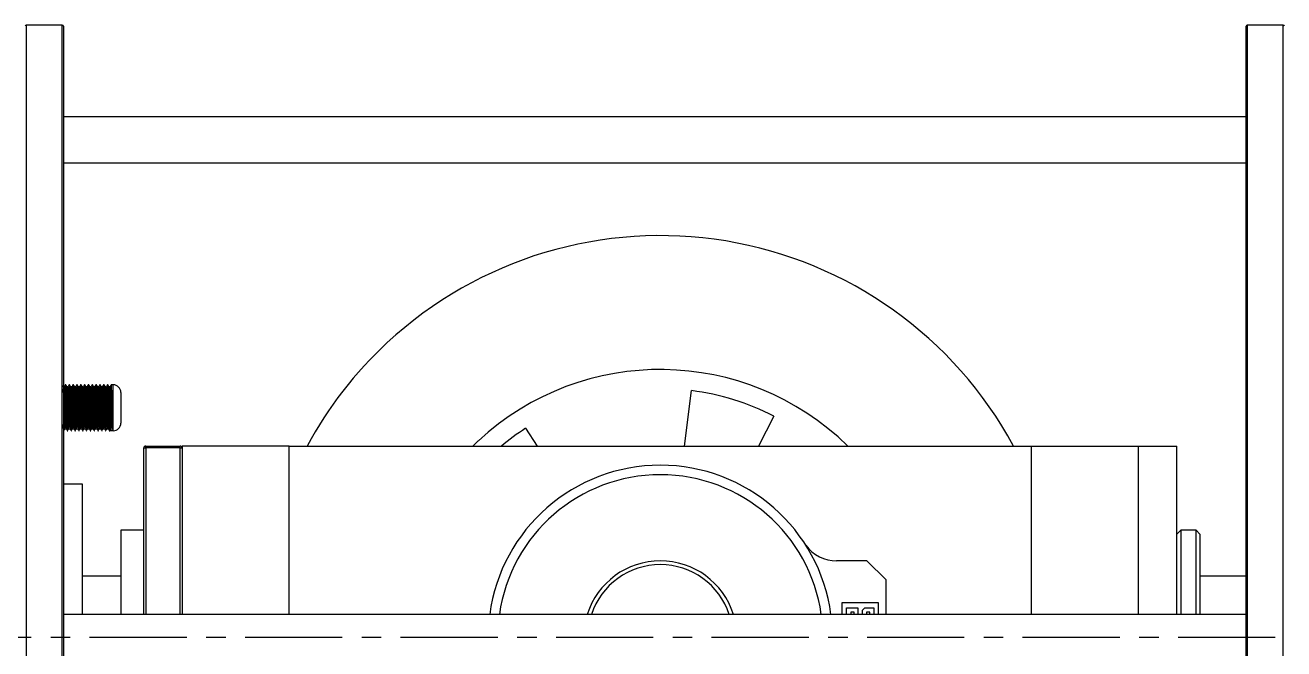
# Model space of a CAD drawing. Header units: millimetres. Extents: x -473 to 6267, y 319 to 3284.
# Drawn here: x 583.3 to 747.8, y 2636.5 to 2718 of the extents above; entities that cross this region are included whole.
import ezdxf

# ---------------------------------------------------------------- set-up
doc = ezdxf.new("R2010")
doc.units = ezdxf.units.MM
doc.linetypes.add('CENTERX2', pattern=[20.32, 12.7, -2.54, 2.54, -2.54])
doc.layers.add('3mm', color=7, linetype='Continuous', lineweight=30)
doc.layers.add('中心线层', color=1, linetype='CENTERX2', lineweight=25)

msp = doc.modelspace()

# ---------------------------------------------------------------- linework, layer by layer
at = {"layer": '3mm', "lineweight": 30}
for p, q in [((588.168, 2717.981), (583.468, 2717.981)), ((583.468, 2717.981), (583.468, 2557.981)), ((588.168, 2557.981), (588.168, 2717.981)), ((588.318, 2717.831), (588.318, 2558.131)), ((742.868, 2694.443), (742.868, 2717.831)), ((747.718, 2717.981), (743.018, 2717.981)), ((743.018, 2717.981), (743.018, 2694.549)), ((747.718, 2694.549), (747.718, 2717.981)), ((742.868, 2705.983), (588.318, 2705.983)), ((588.318, 2699.983), (742.868, 2699.983)), ((742.868, 2558.131), (742.868, 2694.443)), ((743.018, 2694.549), (743.018, 2557.981)), ((747.718, 2557.981), (747.718, 2694.549)), ((588.409, 2670.71), (588.286, 2670.71)), ((588.628, 2670.981), (588.565, 2670.981)), ((588.909, 2670.71), (588.786, 2670.71)), ((589.128, 2670.981), (589.065, 2670.981)), ((589.409, 2670.71), (589.286, 2670.71)), ((589.628, 2670.981), (589.565, 2670.981)), ((589.909, 2670.71), (589.786, 2670.71)), ((590.128, 2670.981), (590.065, 2670.981)), ((590.409, 2670.71), (590.286, 2670.71)), ((590.628, 2670.981), (590.565, 2670.981)), ((590.909, 2670.71), (590.786, 2670.71)), ((591.128, 2670.981), (591.065, 2670.981)), ((591.409, 2670.71), (591.286, 2670.71)), ((591.628, 2670.981), (591.565, 2670.981)), ((591.909, 2670.71), (591.786, 2670.71)), ((592.128, 2670.981), (592.065, 2670.981)), ((592.409, 2670.71), (592.286, 2670.71)), ((592.628, 2670.981), (592.565, 2670.981)), ((592.909, 2670.71), (592.786, 2670.71)), ((593.128, 2670.981), (593.065, 2670.981)), ((593.409, 2670.71), (593.286, 2670.71)), ((593.628, 2670.981), (593.565, 2670.981)), ((593.909, 2670.71), (593.786, 2670.71)), ((594.128, 2670.981), (594.065, 2670.981)), ((594.409, 2670.71), (594.286, 2670.71)), ((594.818, 2670.981), (594.565, 2670.981)), ((594.818, 2664.981), (594.818, 2670.981)), ((595.818, 2669.981), (595.818, 2665.981)), ((669.473, 2662.981), (670.387, 2670.225)), ((681.17, 2666.888), (679.162, 2662.981)), ((588.318, 2664.981), (588.378, 2664.981)), ((588.532, 2665.252), (588.657, 2665.252)), ((588.815, 2664.981), (588.878, 2664.981)), ((589.032, 2665.252), (589.157, 2665.252)), ((589.315, 2664.981), (589.378, 2664.981)), ((589.532, 2665.252), (589.657, 2665.252)), ((589.815, 2664.981), (589.878, 2664.981)), ((590.032, 2665.252), (590.157, 2665.252)), ((590.315, 2664.981), (590.378, 2664.981)), ((590.532, 2665.252), (590.657, 2665.252)), ((590.815, 2664.981), (590.878, 2664.981)), ((591.032, 2665.252), (591.157, 2665.252)), ((591.315, 2664.981), (591.378, 2664.981)), ((591.532, 2665.252), (591.657, 2665.252)), ((591.815, 2664.981), (591.878, 2664.981)), ((592.032, 2665.252), (592.157, 2665.252)), ((592.315, 2664.981), (592.378, 2664.981)), ((592.532, 2665.252), (592.657, 2665.252)), ((592.815, 2664.981), (592.878, 2664.981)), ((593.032, 2665.252), (593.157, 2665.252)), ((593.315, 2664.981), (593.378, 2664.981)), ((593.532, 2665.252), (593.657, 2665.252)), ((593.815, 2664.981), (593.878, 2664.981)), ((594.032, 2665.252), (594.157, 2665.252)), ((594.315, 2664.981), (594.378, 2664.981)), ((594.38, 2664.982), (594.536, 2665.253)), ((594.818, 2664.982), (594.38, 2664.982)), ((594.532, 2665.252), (594.657, 2665.252)), ((594.818, 2664.982), (594.818, 2664.981)), ((648.709, 2665.297), (650.202, 2662.981)), ((599.068, 2662.731), (599.068, 2662.981)), ((599.068, 2662.981), (603.568, 2662.981)), ((603.568, 2662.731), (603.568, 2662.981)), ((603.818, 2662.981), (603.818, 2662.731)), ((617.818, 2662.981), (603.818, 2662.981)), ((617.818, 2640.978), (617.818, 2662.981)), ((617.818, 2662.981), (714.818, 2662.981)), ((642.534, 2663.658), (641.823, 2662.981)), ((714.818, 2640.978), (714.818, 2662.981)), ((714.818, 2662.981), (728.818, 2662.981)), ((728.818, 2640.978), (728.818, 2662.981)), ((728.818, 2662.981), (733.818, 2662.981)), ((733.818, 2640.978), (733.818, 2662.981)), ((598.818, 2640.978), (598.818, 2662.731)), ((598.818, 2662.731), (599.068, 2662.731)), ((603.568, 2662.731), (599.068, 2662.731)), ((599.068, 2662.731), (599.068, 2640.978)), ((603.568, 2662.731), (603.818, 2662.731)), ((603.568, 2640.978), (603.568, 2662.731)), ((603.818, 2662.731), (603.818, 2640.978)), ((590.818, 2657.981), (588.318, 2657.981)), ((590.818, 2652.123), (590.818, 2657.981)), ((590.818, 2640.983), (590.818, 2652.123)), ((598.818, 2651.981), (595.818, 2651.981)), ((595.818, 2651.981), (595.818, 2640.983)), ((734.318, 2651.981), (733.818, 2651.481)), ((736.318, 2651.981), (734.318, 2651.981)), ((734.318, 2651.981), (734.318, 2640.978)), ((736.818, 2651.481), (736.318, 2651.981)), ((736.318, 2640.978), (736.318, 2651.981)), ((736.818, 2651.481), (736.818, 2640.978)), ((693.318, 2647.981), (689.355, 2647.981)), ((695.818, 2645.481), (693.318, 2647.981)), ((595.818, 2645.981), (590.818, 2645.981)), ((695.818, 2640.978), (695.818, 2645.481)), ((742.868, 2645.981), (736.818, 2645.981)), ((690.029, 2642.481), (690.029, 2640.978)), ((694.829, 2642.481), (690.029, 2642.481)), ((690.629, 2641.856), (692.129, 2641.856)), ((690.629, 2640.978), (690.629, 2641.856)), ((692.129, 2641.856), (692.129, 2640.978)), ((692.729, 2641.531), (693.054, 2641.856)), ((692.729, 2640.978), (692.729, 2641.531)), ((693.054, 2641.856), (694.229, 2641.856)), ((694.229, 2641.856), (694.229, 2640.978)), ((694.829, 2640.978), (694.829, 2642.481)), ((742.868, 2640.978), (588.318, 2640.978)), ((691.63, 2641.256), (691.205, 2641.256)), ((691.205, 2641.256), (691.205, 2640.978)), ((691.63, 2640.978), (691.63, 2641.256)), ((693.28, 2641.256), (693.28, 2640.978)), ((693.705, 2641.256), (693.28, 2641.256)), ((693.705, 2640.978), (693.705, 2641.256))]:
    msp.add_line(p, q, dxfattribs=at)
for centre, radius, start, end in [((583.468, 2717.831), 0.15, 90, 180), ((588.168, 2717.831), 0.15, 0, 90), ((743.018, 2717.831), 0.15, 90, 180), ((747.718, 2717.831), 0.15, 0, 90), ((666.318, 2637.981), 52.5, 28.43689, 132.80659), ((666.318, 2637.981), 52.5, 132.80659, 151.56311), ((666.318, 2637.981), 35, 45.58469, 132.80659), ((594.818, 2669.981), 1, 0, 90), ((666.318, 2637.981), 32.5, 62.80659, 82.80659), ((594.818, 2665.981), 1, 270, 0), ((666.318, 2637.981), 32.5, 122.80659, 129.71514), ((599.068, 2662.731), 0.25, 90, 180), ((603.568, 2662.731), 0.25, 0, 90), ((666.318, 2637.981), 22.5, 7.65583, 172.34417), ((666.318, 2637.981), 21.25, 8.10912, 171.89088), ((689.355, 2652.981), 5, 216.34774, 270), ((666.318, 2637.981), 10, 17.44259, 162.55741), ((666.318, 2637.981), 9.5, 18.3926, 161.6074)]:
    msp.add_arc(centre, radius, start, end, dxfattribs=at)
for points, knots in [([(588.288, 2670.707), (588.262, 2670.752), (588.209, 2670.842), (588.157, 2670.933), (588.131, 2670.978)], [0, 0, 0, 0, 0.49998197, 1, 1, 1, 1]), ([(588.532, 2665.279), (588.523, 2665.307), (588.504, 2665.366), (588.474, 2665.947), (588.443, 2666.827), (588.411, 2667.895), (588.38, 2668.967), (588.349, 2669.916), (588.328, 2670.284), (588.318, 2670.469)], [0, 0, 0, 0, 0.12359286, 0.26966072, 0.41572857, 0.56179643, 0.70786429, 0.85393214, 1, 1, 1, 1]), ([(588.562, 2670.978), (588.536, 2670.933), (588.484, 2670.842), (588.431, 2670.752), (588.405, 2670.707)], [0, 0, 0, 0, 0.5000186, 1, 1, 1, 1]), ([(588.643, 2665.354), (588.639, 2665.371), (588.624, 2665.43), (588.599, 2665.955), (588.568, 2666.825), (588.536, 2667.895), (588.505, 2668.969), (588.474, 2669.906), (588.443, 2670.505), (588.421, 2670.768), (588.41, 2670.7), (588.409, 2670.695)], [0, 0, 0, 0, 0.0560727, 0.1894379, 0.3228032, 0.4561684, 0.5895336, 0.7228988, 0.856264, 0.9896292, 1, 1, 1, 1]), ([(588.8, 2665.093), (588.795, 2665.112), (588.78, 2665.176), (588.755, 2665.754), (588.724, 2666.71), (588.693, 2667.887), (588.661, 2669.068), (588.63, 2670.095), (588.599, 2670.761), (588.576, 2671.046), (588.564, 2670.956), (588.562, 2670.942)], [0, 0, 0, 0, 0.0557844, 0.1870481, 0.3183117, 0.4495754, 0.580839, 0.7121027, 0.8433663, 0.97463, 1, 1, 1, 1]), ([(588.878, 2664.997), (588.868, 2665.029), (588.848, 2665.094), (588.818, 2665.744), (588.786, 2666.713), (588.755, 2667.886), (588.724, 2669.067), (588.693, 2670.097), (588.661, 2670.756), (588.64, 2671.044), (588.629, 2670.969), (588.628, 2670.964)], [0, 0, 0, 0, 0.1152252, 0.2402252, 0.3652252, 0.4902252, 0.6152252, 0.7402252, 0.8652252, 0.9902252, 1, 1, 1, 1]), ([(588.788, 2670.707), (588.762, 2670.752), (588.709, 2670.842), (588.657, 2670.933), (588.631, 2670.978)], [0, 0, 0, 0, 0.49998197, 1, 1, 1, 1]), ([(589.032, 2665.279), (589.023, 2665.307), (589.004, 2665.366), (588.974, 2665.947), (588.943, 2666.827), (588.911, 2667.894), (588.88, 2668.973), (588.849, 2669.893), (588.818, 2670.546), (588.798, 2670.65), (588.787, 2670.7)], [0, 0, 0, 0, 0.10831362, 0.23632376, 0.36433389, 0.49234403, 0.62035416, 0.7483643, 0.87637444, 1, 1, 1, 1]), ([(589.062, 2670.978), (589.036, 2670.933), (588.984, 2670.842), (588.931, 2670.752), (588.905, 2670.707)], [0, 0, 0, 0, 0.5000186, 1, 1, 1, 1]), ([(589.143, 2665.354), (589.139, 2665.371), (589.124, 2665.43), (589.099, 2665.955), (589.068, 2666.825), (589.036, 2667.895), (589.005, 2668.969), (588.974, 2669.906), (588.943, 2670.505), (588.921, 2670.768), (588.91, 2670.7), (588.909, 2670.695)], [0, 0, 0, 0, 0.0560727, 0.1894379, 0.3228032, 0.4561684, 0.5895336, 0.7228988, 0.856264, 0.9896292, 1, 1, 1, 1]), ([(589.3, 2665.093), (589.295, 2665.112), (589.28, 2665.176), (589.255, 2665.754), (589.224, 2666.71), (589.193, 2667.887), (589.161, 2669.068), (589.13, 2670.095), (589.099, 2670.761), (589.076, 2671.046), (589.064, 2670.956), (589.062, 2670.942)], [0, 0, 0, 0, 0.0557844, 0.1870481, 0.3183117, 0.4495754, 0.580839, 0.7121027, 0.8433663, 0.97463, 1, 1, 1, 1]), ([(589.378, 2664.997), (589.368, 2665.029), (589.348, 2665.094), (589.318, 2665.744), (589.286, 2666.713), (589.255, 2667.886), (589.224, 2669.067), (589.193, 2670.097), (589.161, 2670.756), (589.14, 2671.044), (589.129, 2670.969), (589.128, 2670.964)], [0, 0, 0, 0, 0.1152252, 0.2402252, 0.3652252, 0.4902252, 0.6152252, 0.7402252, 0.8652252, 0.9902252, 1, 1, 1, 1]), ([(589.288, 2670.707), (589.262, 2670.752), (589.209, 2670.842), (589.157, 2670.933), (589.131, 2670.978)], [0, 0, 0, 0, 0.499982, 1, 1, 1, 1]), ([(589.532, 2665.279), (589.523, 2665.307), (589.504, 2665.366), (589.474, 2665.947), (589.443, 2666.827), (589.411, 2667.894), (589.38, 2668.973), (589.349, 2669.893), (589.318, 2670.546), (589.298, 2670.65), (589.287, 2670.7)], [0, 0, 0, 0, 0.10831362, 0.23632376, 0.36433389, 0.49234403, 0.62035416, 0.7483643, 0.87637444, 1, 1, 1, 1]), ([(589.562, 2670.978), (589.536, 2670.933), (589.484, 2670.842), (589.431, 2670.752), (589.405, 2670.707)], [0, 0, 0, 0, 0.5000186, 1, 1, 1, 1]), ([(589.643, 2665.354), (589.639, 2665.371), (589.624, 2665.43), (589.599, 2665.955), (589.568, 2666.825), (589.536, 2667.895), (589.505, 2668.969), (589.474, 2669.906), (589.443, 2670.505), (589.421, 2670.768), (589.41, 2670.7), (589.409, 2670.695)], [0, 0, 0, 0, 0.0560727, 0.1894379, 0.3228032, 0.4561684, 0.5895336, 0.7228988, 0.856264, 0.9896292, 1, 1, 1, 1]), ([(589.8, 2665.093), (589.795, 2665.112), (589.78, 2665.176), (589.755, 2665.754), (589.724, 2666.71), (589.693, 2667.887), (589.661, 2669.068), (589.63, 2670.095), (589.599, 2670.761), (589.576, 2671.046), (589.564, 2670.956), (589.562, 2670.942)], [0, 0, 0, 0, 0.0557844, 0.1870481, 0.3183117, 0.4495754, 0.580839, 0.7121027, 0.8433663, 0.97463, 1, 1, 1, 1]), ([(589.878, 2664.997), (589.868, 2665.029), (589.848, 2665.094), (589.818, 2665.744), (589.786, 2666.713), (589.755, 2667.886), (589.724, 2669.067), (589.693, 2670.097), (589.661, 2670.756), (589.64, 2671.044), (589.629, 2670.969), (589.628, 2670.964)], [0, 0, 0, 0, 0.1152252, 0.2402252, 0.3652252, 0.4902252, 0.6152252, 0.7402252, 0.8652252, 0.9902252, 1, 1, 1, 1]), ([(589.788, 2670.707), (589.762, 2670.752), (589.709, 2670.842), (589.657, 2670.933), (589.631, 2670.978)], [0, 0, 0, 0, 0.499982, 1, 1, 1, 1]), ([(590.032, 2665.279), (590.023, 2665.307), (590.004, 2665.366), (589.974, 2665.947), (589.943, 2666.827), (589.911, 2667.894), (589.88, 2668.973), (589.849, 2669.893), (589.818, 2670.546), (589.798, 2670.65), (589.787, 2670.7)], [0, 0, 0, 0, 0.1083136, 0.2363238, 0.3643339, 0.492344, 0.6203542, 0.7483643, 0.8763744, 1, 1, 1, 1]), ([(590.062, 2670.978), (590.036, 2670.933), (589.984, 2670.842), (589.931, 2670.752), (589.905, 2670.707)], [0, 0, 0, 0, 0.5000186, 1, 1, 1, 1]), ([(590.143, 2665.354), (590.139, 2665.371), (590.124, 2665.43), (590.099, 2665.955), (590.068, 2666.825), (590.036, 2667.895), (590.005, 2668.969), (589.974, 2669.906), (589.943, 2670.505), (589.921, 2670.768), (589.91, 2670.7), (589.909, 2670.695)], [0, 0, 0, 0, 0.0560727, 0.1894379, 0.3228032, 0.4561684, 0.5895336, 0.7228988, 0.856264, 0.9896292, 1, 1, 1, 1]), ([(590.3, 2665.093), (590.295, 2665.112), (590.28, 2665.176), (590.255, 2665.754), (590.224, 2666.71), (590.193, 2667.887), (590.161, 2669.068), (590.13, 2670.095), (590.099, 2670.761), (590.076, 2671.046), (590.064, 2670.956), (590.062, 2670.942)], [0, 0, 0, 0, 0.0557844, 0.1870481, 0.3183117, 0.4495754, 0.580839, 0.7121027, 0.8433663, 0.97463, 1, 1, 1, 1]), ([(590.378, 2664.997), (590.368, 2665.029), (590.348, 2665.094), (590.318, 2665.744), (590.286, 2666.713), (590.255, 2667.886), (590.224, 2669.067), (590.193, 2670.097), (590.161, 2670.756), (590.14, 2671.044), (590.129, 2670.969), (590.128, 2670.964)], [0, 0, 0, 0, 0.1152252, 0.2402252, 0.3652252, 0.4902252, 0.6152252, 0.7402252, 0.8652252, 0.9902252, 1, 1, 1, 1]), ([(590.288, 2670.707), (590.262, 2670.752), (590.209, 2670.842), (590.157, 2670.933), (590.131, 2670.978)], [0, 0, 0, 0, 0.499982, 1, 1, 1, 1]), ([(590.532, 2665.279), (590.523, 2665.307), (590.504, 2665.366), (590.474, 2665.947), (590.443, 2666.827), (590.411, 2667.894), (590.38, 2668.973), (590.349, 2669.893), (590.318, 2670.546), (590.298, 2670.65), (590.287, 2670.7)], [0, 0, 0, 0, 0.10831362, 0.23632376, 0.36433389, 0.49234403, 0.62035416, 0.7483643, 0.87637444, 1, 1, 1, 1]), ([(590.562, 2670.978), (590.536, 2670.933), (590.484, 2670.842), (590.431, 2670.752), (590.405, 2670.707)], [0, 0, 0, 0, 0.5000186, 1, 1, 1, 1]), ([(590.643, 2665.354), (590.639, 2665.371), (590.624, 2665.43), (590.599, 2665.955), (590.568, 2666.825), (590.536, 2667.895), (590.505, 2668.969), (590.474, 2669.906), (590.443, 2670.505), (590.421, 2670.768), (590.41, 2670.7), (590.409, 2670.695)], [0, 0, 0, 0, 0.0560727, 0.1894379, 0.3228032, 0.4561684, 0.5895336, 0.7228988, 0.856264, 0.9896292, 1, 1, 1, 1]), ([(590.8, 2665.093), (590.795, 2665.112), (590.78, 2665.176), (590.755, 2665.754), (590.724, 2666.71), (590.693, 2667.887), (590.661, 2669.068), (590.63, 2670.095), (590.599, 2670.761), (590.576, 2671.046), (590.564, 2670.956), (590.562, 2670.942)], [0, 0, 0, 0, 0.0557844, 0.1870481, 0.3183117, 0.4495754, 0.580839, 0.7121027, 0.8433663, 0.97463, 1, 1, 1, 1]), ([(590.878, 2664.997), (590.868, 2665.029), (590.848, 2665.094), (590.818, 2665.744), (590.786, 2666.713), (590.755, 2667.886), (590.724, 2669.067), (590.693, 2670.097), (590.661, 2670.756), (590.64, 2671.044), (590.629, 2670.969), (590.628, 2670.964)], [0, 0, 0, 0, 0.1152252, 0.2402252, 0.3652252, 0.4902252, 0.6152252, 0.7402252, 0.8652252, 0.9902252, 1, 1, 1, 1]), ([(590.788, 2670.707), (590.762, 2670.752), (590.709, 2670.842), (590.657, 2670.933), (590.631, 2670.978)], [0, 0, 0, 0, 0.499982, 1, 1, 1, 1]), ([(591.032, 2665.279), (591.023, 2665.307), (591.004, 2665.366), (590.974, 2665.947), (590.943, 2666.827), (590.911, 2667.894), (590.88, 2668.973), (590.849, 2669.893), (590.818, 2670.546), (590.798, 2670.65), (590.787, 2670.7)], [0, 0, 0, 0, 0.10831362, 0.23632376, 0.36433389, 0.49234403, 0.62035416, 0.7483643, 0.87637444, 1, 1, 1, 1]), ([(591.062, 2670.978), (591.036, 2670.933), (590.984, 2670.842), (590.931, 2670.752), (590.905, 2670.707)], [0, 0, 0, 0, 0.5000186, 1, 1, 1, 1]), ([(591.143, 2665.354), (591.139, 2665.371), (591.124, 2665.43), (591.099, 2665.955), (591.068, 2666.825), (591.036, 2667.895), (591.005, 2668.969), (590.974, 2669.906), (590.943, 2670.505), (590.921, 2670.768), (590.91, 2670.7), (590.909, 2670.695)], [0, 0, 0, 0, 0.0560727, 0.1894379, 0.3228032, 0.4561684, 0.5895336, 0.7228988, 0.856264, 0.9896292, 1, 1, 1, 1]), ([(591.3, 2665.093), (591.295, 2665.112), (591.28, 2665.176), (591.255, 2665.754), (591.224, 2666.71), (591.193, 2667.887), (591.161, 2669.068), (591.13, 2670.095), (591.099, 2670.761), (591.076, 2671.046), (591.064, 2670.956), (591.062, 2670.942)], [0, 0, 0, 0, 0.0557844, 0.1870481, 0.3183117, 0.4495754, 0.580839, 0.7121027, 0.8433663, 0.97463, 1, 1, 1, 1]), ([(591.378, 2664.997), (591.368, 2665.029), (591.348, 2665.094), (591.318, 2665.744), (591.286, 2666.713), (591.255, 2667.886), (591.224, 2669.067), (591.193, 2670.097), (591.161, 2670.756), (591.14, 2671.044), (591.129, 2670.969), (591.128, 2670.964)], [0, 0, 0, 0, 0.1152252, 0.2402252, 0.3652252, 0.4902252, 0.6152252, 0.7402252, 0.8652252, 0.9902252, 1, 1, 1, 1]), ([(591.288, 2670.707), (591.262, 2670.752), (591.209, 2670.842), (591.157, 2670.933), (591.131, 2670.978)], [0, 0, 0, 0, 0.499982, 1, 1, 1, 1]), ([(591.532, 2665.279), (591.523, 2665.307), (591.504, 2665.366), (591.474, 2665.947), (591.443, 2666.827), (591.411, 2667.894), (591.38, 2668.973), (591.349, 2669.893), (591.318, 2670.546), (591.298, 2670.65), (591.287, 2670.7)], [0, 0, 0, 0, 0.10831362, 0.23632376, 0.36433389, 0.49234403, 0.62035416, 0.7483643, 0.87637444, 1, 1, 1, 1]), ([(591.562, 2670.978), (591.536, 2670.933), (591.484, 2670.842), (591.431, 2670.752), (591.405, 2670.707)], [0, 0, 0, 0, 0.5000186, 1, 1, 1, 1]), ([(591.643, 2665.354), (591.639, 2665.371), (591.624, 2665.43), (591.599, 2665.955), (591.568, 2666.825), (591.536, 2667.895), (591.505, 2668.969), (591.474, 2669.906), (591.443, 2670.505), (591.421, 2670.768), (591.41, 2670.7), (591.409, 2670.695)], [0, 0, 0, 0, 0.0560727, 0.1894379, 0.3228032, 0.4561684, 0.5895336, 0.7228988, 0.856264, 0.9896292, 1, 1, 1, 1]), ([(591.8, 2665.093), (591.795, 2665.112), (591.78, 2665.176), (591.755, 2665.754), (591.724, 2666.71), (591.693, 2667.887), (591.661, 2669.068), (591.63, 2670.095), (591.599, 2670.761), (591.576, 2671.046), (591.564, 2670.956), (591.562, 2670.942)], [0, 0, 0, 0, 0.0557844, 0.1870481, 0.3183117, 0.4495754, 0.580839, 0.7121027, 0.8433663, 0.97463, 1, 1, 1, 1]), ([(591.878, 2664.997), (591.868, 2665.029), (591.848, 2665.094), (591.818, 2665.744), (591.786, 2666.713), (591.755, 2667.886), (591.724, 2669.067), (591.693, 2670.097), (591.661, 2670.756), (591.64, 2671.044), (591.629, 2670.969), (591.628, 2670.964)], [0, 0, 0, 0, 0.1152252, 0.2402252, 0.3652252, 0.4902252, 0.6152252, 0.7402252, 0.8652252, 0.9902252, 1, 1, 1, 1]), ([(591.788, 2670.707), (591.762, 2670.752), (591.709, 2670.842), (591.657, 2670.933), (591.631, 2670.978)], [0, 0, 0, 0, 0.499982, 1, 1, 1, 1]), ([(592.032, 2665.279), (592.023, 2665.307), (592.004, 2665.366), (591.974, 2665.947), (591.943, 2666.827), (591.911, 2667.894), (591.88, 2668.973), (591.849, 2669.893), (591.818, 2670.546), (591.798, 2670.65), (591.787, 2670.7)], [0, 0, 0, 0, 0.1083136, 0.2363238, 0.3643339, 0.492344, 0.6203542, 0.7483643, 0.8763744, 1, 1, 1, 1]), ([(592.062, 2670.978), (592.036, 2670.933), (591.984, 2670.842), (591.931, 2670.752), (591.905, 2670.707)], [0, 0, 0, 0, 0.5000186, 1, 1, 1, 1]), ([(592.143, 2665.354), (592.139, 2665.371), (592.124, 2665.43), (592.099, 2665.955), (592.068, 2666.825), (592.036, 2667.895), (592.005, 2668.969), (591.974, 2669.906), (591.943, 2670.505), (591.921, 2670.768), (591.91, 2670.7), (591.909, 2670.695)], [0, 0, 0, 0, 0.0560727, 0.1894379, 0.3228032, 0.4561684, 0.5895336, 0.7228988, 0.856264, 0.9896292, 1, 1, 1, 1]), ([(592.3, 2665.093), (592.295, 2665.112), (592.28, 2665.176), (592.255, 2665.754), (592.224, 2666.71), (592.193, 2667.887), (592.161, 2669.068), (592.13, 2670.095), (592.099, 2670.761), (592.076, 2671.046), (592.064, 2670.956), (592.062, 2670.942)], [0, 0, 0, 0, 0.0557844, 0.1870481, 0.3183117, 0.4495754, 0.580839, 0.7121027, 0.8433663, 0.97463, 1, 1, 1, 1]), ([(592.378, 2664.997), (592.368, 2665.029), (592.348, 2665.094), (592.318, 2665.744), (592.286, 2666.713), (592.255, 2667.886), (592.224, 2669.067), (592.193, 2670.097), (592.161, 2670.756), (592.14, 2671.044), (592.129, 2670.969), (592.128, 2670.964)], [0, 0, 0, 0, 0.1152252, 0.2402252, 0.3652252, 0.4902252, 0.6152252, 0.7402252, 0.8652252, 0.9902252, 1, 1, 1, 1]), ([(592.288, 2670.707), (592.262, 2670.752), (592.209, 2670.842), (592.157, 2670.933), (592.131, 2670.978)], [0, 0, 0, 0, 0.499982, 1, 1, 1, 1]), ([(592.532, 2665.279), (592.523, 2665.307), (592.504, 2665.366), (592.474, 2665.947), (592.443, 2666.827), (592.411, 2667.894), (592.38, 2668.973), (592.349, 2669.893), (592.318, 2670.546), (592.298, 2670.65), (592.287, 2670.7)], [0, 0, 0, 0, 0.1083136, 0.2363238, 0.3643339, 0.492344, 0.6203542, 0.7483643, 0.8763744, 1, 1, 1, 1]), ([(592.562, 2670.978), (592.536, 2670.933), (592.484, 2670.842), (592.431, 2670.752), (592.405, 2670.707)], [0, 0, 0, 0, 0.5000186, 1, 1, 1, 1]), ([(592.643, 2665.354), (592.639, 2665.371), (592.624, 2665.43), (592.599, 2665.955), (592.568, 2666.825), (592.536, 2667.895), (592.505, 2668.969), (592.474, 2669.906), (592.443, 2670.505), (592.421, 2670.768), (592.41, 2670.7), (592.409, 2670.695)], [0, 0, 0, 0, 0.0560727, 0.1894379, 0.3228032, 0.4561684, 0.5895336, 0.7228988, 0.856264, 0.9896292, 1, 1, 1, 1]), ([(592.8, 2665.093), (592.795, 2665.112), (592.78, 2665.176), (592.755, 2665.754), (592.724, 2666.71), (592.693, 2667.887), (592.661, 2669.068), (592.63, 2670.095), (592.599, 2670.761), (592.576, 2671.046), (592.564, 2670.956), (592.562, 2670.942)], [0, 0, 0, 0, 0.0557844, 0.1870481, 0.3183117, 0.4495754, 0.580839, 0.7121027, 0.8433663, 0.97463, 1, 1, 1, 1]), ([(592.878, 2664.997), (592.868, 2665.029), (592.848, 2665.094), (592.818, 2665.744), (592.786, 2666.713), (592.755, 2667.886), (592.724, 2669.067), (592.693, 2670.097), (592.661, 2670.756), (592.64, 2671.044), (592.629, 2670.969), (592.628, 2670.964)], [0, 0, 0, 0, 0.1152252, 0.2402252, 0.3652252, 0.4902252, 0.6152252, 0.7402252, 0.8652252, 0.9902252, 1, 1, 1, 1]), ([(592.788, 2670.707), (592.762, 2670.752), (592.709, 2670.842), (592.657, 2670.933), (592.631, 2670.978)], [0, 0, 0, 0, 0.499982, 1, 1, 1, 1]), ([(593.032, 2665.279), (593.023, 2665.307), (593.004, 2665.366), (592.974, 2665.947), (592.943, 2666.827), (592.911, 2667.894), (592.88, 2668.973), (592.849, 2669.893), (592.818, 2670.546), (592.798, 2670.65), (592.787, 2670.7)], [0, 0, 0, 0, 0.1083136, 0.2363238, 0.3643339, 0.492344, 0.6203542, 0.7483643, 0.8763744, 1, 1, 1, 1]), ([(593.062, 2670.978), (593.036, 2670.933), (592.984, 2670.842), (592.931, 2670.752), (592.905, 2670.707)], [0, 0, 0, 0, 0.5000186, 1, 1, 1, 1]), ([(593.143, 2665.354), (593.139, 2665.371), (593.124, 2665.43), (593.099, 2665.955), (593.068, 2666.825), (593.036, 2667.895), (593.005, 2668.969), (592.974, 2669.906), (592.943, 2670.505), (592.921, 2670.768), (592.91, 2670.7), (592.909, 2670.695)], [0, 0, 0, 0, 0.0560727, 0.1894379, 0.3228032, 0.4561684, 0.5895336, 0.7228988, 0.856264, 0.9896292, 1, 1, 1, 1]), ([(593.3, 2665.093), (593.295, 2665.112), (593.28, 2665.176), (593.255, 2665.754), (593.224, 2666.71), (593.193, 2667.887), (593.161, 2669.068), (593.13, 2670.095), (593.099, 2670.761), (593.076, 2671.046), (593.064, 2670.956), (593.062, 2670.942)], [0, 0, 0, 0, 0.0557844, 0.1870481, 0.3183117, 0.4495754, 0.580839, 0.7121027, 0.8433663, 0.97463, 1, 1, 1, 1]), ([(593.378, 2664.997), (593.368, 2665.029), (593.348, 2665.094), (593.318, 2665.744), (593.286, 2666.713), (593.255, 2667.886), (593.224, 2669.067), (593.193, 2670.097), (593.161, 2670.756), (593.14, 2671.044), (593.129, 2670.969), (593.128, 2670.964)], [0, 0, 0, 0, 0.1152252, 0.2402252, 0.3652252, 0.4902252, 0.6152252, 0.7402252, 0.8652252, 0.9902252, 1, 1, 1, 1]), ([(593.288, 2670.707), (593.262, 2670.752), (593.209, 2670.842), (593.157, 2670.933), (593.131, 2670.978)], [0, 0, 0, 0, 0.499982, 1, 1, 1, 1]), ([(593.532, 2665.279), (593.523, 2665.307), (593.504, 2665.366), (593.474, 2665.947), (593.443, 2666.827), (593.411, 2667.894), (593.38, 2668.973), (593.349, 2669.893), (593.318, 2670.546), (593.298, 2670.65), (593.287, 2670.7)], [0, 0, 0, 0, 0.1083136, 0.2363238, 0.3643339, 0.492344, 0.6203542, 0.7483643, 0.8763744, 1, 1, 1, 1]), ([(593.562, 2670.978), (593.536, 2670.933), (593.484, 2670.842), (593.431, 2670.752), (593.405, 2670.707)], [0, 0, 0, 0, 0.5000186, 1, 1, 1, 1]), ([(593.643, 2665.354), (593.639, 2665.371), (593.624, 2665.43), (593.599, 2665.955), (593.568, 2666.825), (593.536, 2667.895), (593.505, 2668.969), (593.474, 2669.906), (593.443, 2670.505), (593.421, 2670.768), (593.41, 2670.7), (593.409, 2670.695)], [0, 0, 0, 0, 0.0560727, 0.1894379, 0.3228032, 0.4561684, 0.5895336, 0.7228988, 0.856264, 0.9896292, 1, 1, 1, 1]), ([(593.8, 2665.093), (593.795, 2665.112), (593.78, 2665.176), (593.755, 2665.754), (593.724, 2666.71), (593.693, 2667.887), (593.661, 2669.068), (593.63, 2670.095), (593.599, 2670.761), (593.576, 2671.046), (593.564, 2670.956), (593.562, 2670.942)], [0, 0, 0, 0, 0.0557844, 0.1870481, 0.3183117, 0.4495754, 0.580839, 0.7121027, 0.8433663, 0.97463, 1, 1, 1, 1]), ([(593.878, 2664.997), (593.868, 2665.029), (593.848, 2665.094), (593.818, 2665.744), (593.786, 2666.713), (593.755, 2667.886), (593.724, 2669.067), (593.693, 2670.097), (593.661, 2670.756), (593.64, 2671.044), (593.629, 2670.969), (593.628, 2670.964)], [0, 0, 0, 0, 0.1152252, 0.2402252, 0.3652252, 0.4902252, 0.6152252, 0.7402252, 0.8652252, 0.9902252, 1, 1, 1, 1]), ([(593.788, 2670.707), (593.762, 2670.752), (593.709, 2670.842), (593.657, 2670.933), (593.631, 2670.978)], [0, 0, 0, 0, 0.499982, 1, 1, 1, 1]), ([(594.032, 2665.279), (594.023, 2665.307), (594.004, 2665.366), (593.974, 2665.947), (593.943, 2666.827), (593.911, 2667.894), (593.88, 2668.973), (593.849, 2669.893), (593.818, 2670.546), (593.798, 2670.65), (593.787, 2670.7)], [0, 0, 0, 0, 0.1083136, 0.2363238, 0.3643339, 0.492344, 0.6203542, 0.7483643, 0.8763744, 1, 1, 1, 1]), ([(594.062, 2670.978), (594.036, 2670.933), (593.984, 2670.842), (593.931, 2670.752), (593.905, 2670.707)], [0, 0, 0, 0, 0.5000186, 1, 1, 1, 1]), ([(594.143, 2665.354), (594.139, 2665.371), (594.124, 2665.43), (594.099, 2665.955), (594.068, 2666.825), (594.036, 2667.895), (594.005, 2668.969), (593.974, 2669.906), (593.943, 2670.505), (593.921, 2670.768), (593.91, 2670.7), (593.909, 2670.695)], [0, 0, 0, 0, 0.0560727, 0.1894379, 0.3228032, 0.4561684, 0.5895336, 0.7228988, 0.856264, 0.9896292, 1, 1, 1, 1]), ([(594.3, 2665.093), (594.295, 2665.112), (594.28, 2665.176), (594.255, 2665.754), (594.224, 2666.71), (594.193, 2667.887), (594.161, 2669.068), (594.13, 2670.095), (594.099, 2670.761), (594.076, 2671.046), (594.064, 2670.956), (594.062, 2670.942)], [0, 0, 0, 0, 0.0557844, 0.1870481, 0.3183117, 0.4495754, 0.580839, 0.7121027, 0.8433663, 0.97463, 1, 1, 1, 1]), ([(594.378, 2664.997), (594.368, 2665.029), (594.348, 2665.094), (594.318, 2665.744), (594.286, 2666.713), (594.255, 2667.886), (594.224, 2669.067), (594.193, 2670.097), (594.161, 2670.756), (594.14, 2671.044), (594.129, 2670.969), (594.128, 2670.964)], [0, 0, 0, 0, 0.1152252, 0.2402252, 0.3652252, 0.4902252, 0.6152252, 0.7402252, 0.8652252, 0.9902252, 1, 1, 1, 1]), ([(594.288, 2670.707), (594.262, 2670.752), (594.209, 2670.842), (594.157, 2670.933), (594.131, 2670.978)], [0, 0, 0, 0, 0.499982, 1, 1, 1, 1]), ([(594.532, 2665.279), (594.523, 2665.307), (594.504, 2665.366), (594.474, 2665.947), (594.443, 2666.827), (594.411, 2667.894), (594.38, 2668.973), (594.349, 2669.893), (594.318, 2670.546), (594.298, 2670.65), (594.287, 2670.7)], [0, 0, 0, 0, 0.1083136, 0.2363238, 0.3643339, 0.492344, 0.6203542, 0.7483643, 0.8763744, 1, 1, 1, 1]), ([(594.562, 2670.978), (594.536, 2670.933), (594.484, 2670.842), (594.431, 2670.752), (594.405, 2670.707)], [0, 0, 0, 0, 0.5000186, 1, 1, 1, 1]), ([(594.643, 2665.354), (594.639, 2665.371), (594.624, 2665.43), (594.599, 2665.955), (594.568, 2666.825), (594.536, 2667.895), (594.505, 2668.969), (594.474, 2669.906), (594.443, 2670.505), (594.421, 2670.768), (594.41, 2670.7), (594.409, 2670.695)], [0, 0, 0, 0, 0.0560727, 0.1894379, 0.3228032, 0.4561684, 0.5895336, 0.7228988, 0.856264, 0.9896292, 1, 1, 1, 1]), ([(594.8, 2665.093), (594.795, 2665.112), (594.78, 2665.176), (594.755, 2665.754), (594.724, 2666.71), (594.693, 2667.887), (594.661, 2669.068), (594.63, 2670.095), (594.599, 2670.761), (594.576, 2671.046), (594.564, 2670.956), (594.562, 2670.942)], [0, 0, 0, 0, 0.0557844, 0.1870481, 0.3183117, 0.4495754, 0.580839, 0.7121027, 0.8433663, 0.97463, 1, 1, 1, 1]), ([(588.378, 2664.997), (588.368, 2665.025), (588.348, 2665.083), (588.328, 2665.551), (588.318, 2665.794)], [0, 0, 0, 0, 0.479655, 1, 1, 1, 1]), ([(588.396, 2665.06), (588.422, 2665.104), (588.474, 2665.192), (588.526, 2665.28), (588.552, 2665.325)], [0, 0, 0, 0, 0.5000031, 1, 1, 1, 1]), ([(588.644, 2665.304), (588.67, 2665.259), (588.722, 2665.17), (588.774, 2665.082), (588.8, 2665.037)], [0, 0, 0, 0, 0.4999965, 1, 1, 1, 1]), ([(588.896, 2665.06), (588.922, 2665.104), (588.974, 2665.192), (589.026, 2665.28), (589.052, 2665.325)], [0, 0, 0, 0, 0.5000031, 1, 1, 1, 1]), ([(589.144, 2665.304), (589.17, 2665.259), (589.222, 2665.17), (589.274, 2665.082), (589.3, 2665.037)], [0, 0, 0, 0, 0.4999965, 1, 1, 1, 1]), ([(589.396, 2665.06), (589.422, 2665.104), (589.474, 2665.192), (589.526, 2665.28), (589.552, 2665.325)], [0, 0, 0, 0, 0.5000031, 1, 1, 1, 1]), ([(589.644, 2665.304), (589.67, 2665.259), (589.722, 2665.17), (589.774, 2665.082), (589.8, 2665.037)], [0, 0, 0, 0, 0.4999965, 1, 1, 1, 1]), ([(589.896, 2665.06), (589.922, 2665.104), (589.974, 2665.192), (590.026, 2665.28), (590.052, 2665.325)], [0, 0, 0, 0, 0.5000031, 1, 1, 1, 1]), ([(590.144, 2665.304), (590.17, 2665.259), (590.222, 2665.17), (590.274, 2665.082), (590.3, 2665.037)], [0, 0, 0, 0, 0.4999965, 1, 1, 1, 1]), ([(590.396, 2665.06), (590.422, 2665.104), (590.474, 2665.192), (590.526, 2665.28), (590.552, 2665.325)], [0, 0, 0, 0, 0.5000031, 1, 1, 1, 1]), ([(590.644, 2665.304), (590.67, 2665.259), (590.722, 2665.17), (590.774, 2665.082), (590.8, 2665.037)], [0, 0, 0, 0, 0.4999965, 1, 1, 1, 1]), ([(590.896, 2665.06), (590.922, 2665.104), (590.974, 2665.192), (591.026, 2665.28), (591.052, 2665.325)], [0, 0, 0, 0, 0.5000031, 1, 1, 1, 1]), ([(591.144, 2665.304), (591.17, 2665.259), (591.222, 2665.17), (591.274, 2665.082), (591.3, 2665.037)], [0, 0, 0, 0, 0.4999965, 1, 1, 1, 1]), ([(591.396, 2665.06), (591.422, 2665.104), (591.474, 2665.192), (591.526, 2665.28), (591.552, 2665.325)], [0, 0, 0, 0, 0.5000031, 1, 1, 1, 1]), ([(591.644, 2665.304), (591.67, 2665.259), (591.722, 2665.17), (591.774, 2665.082), (591.8, 2665.037)], [0, 0, 0, 0, 0.4999965, 1, 1, 1, 1]), ([(591.896, 2665.06), (591.922, 2665.104), (591.974, 2665.192), (592.026, 2665.28), (592.052, 2665.325)], [0, 0, 0, 0, 0.5000031, 1, 1, 1, 1]), ([(592.144, 2665.304), (592.17, 2665.259), (592.222, 2665.17), (592.274, 2665.082), (592.3, 2665.037)], [0, 0, 0, 0, 0.49999645, 1, 1, 1, 1]), ([(592.396, 2665.06), (592.422, 2665.104), (592.474, 2665.192), (592.526, 2665.28), (592.552, 2665.325)], [0, 0, 0, 0, 0.5000031, 1, 1, 1, 1]), ([(592.644, 2665.304), (592.67, 2665.259), (592.722, 2665.17), (592.774, 2665.082), (592.8, 2665.037)], [0, 0, 0, 0, 0.4999965, 1, 1, 1, 1]), ([(592.896, 2665.06), (592.922, 2665.104), (592.974, 2665.192), (593.026, 2665.28), (593.052, 2665.325)], [0, 0, 0, 0, 0.5000031, 1, 1, 1, 1]), ([(593.144, 2665.304), (593.17, 2665.259), (593.222, 2665.17), (593.274, 2665.082), (593.3, 2665.037)], [0, 0, 0, 0, 0.4999965, 1, 1, 1, 1]), ([(593.396, 2665.06), (593.422, 2665.104), (593.474, 2665.192), (593.526, 2665.28), (593.552, 2665.325)], [0, 0, 0, 0, 0.5000031, 1, 1, 1, 1]), ([(593.644, 2665.304), (593.67, 2665.259), (593.722, 2665.17), (593.774, 2665.082), (593.8, 2665.037)], [0, 0, 0, 0, 0.4999965, 1, 1, 1, 1]), ([(593.896, 2665.06), (593.922, 2665.104), (593.974, 2665.192), (594.026, 2665.28), (594.052, 2665.325)], [0, 0, 0, 0, 0.5000031, 1, 1, 1, 1]), ([(594.144, 2665.304), (594.17, 2665.259), (594.222, 2665.17), (594.274, 2665.082), (594.3, 2665.037)], [0, 0, 0, 0, 0.4999965, 1, 1, 1, 1]), ([(594.644, 2665.304), (594.67, 2665.259), (594.722, 2665.17), (594.774, 2665.082), (594.8, 2665.037)], [0, 0, 0, 0, 0.4999965, 1, 1, 1, 1])]:
    msp.add_open_spline(points, degree=3, knots=knots, dxfattribs=at)
at = {"layer": '中心线层'}
msp.add_line((909.242, 2637.981), (418.672, 2637.981), dxfattribs=at)

doc.saveas('drawing.dxf')
